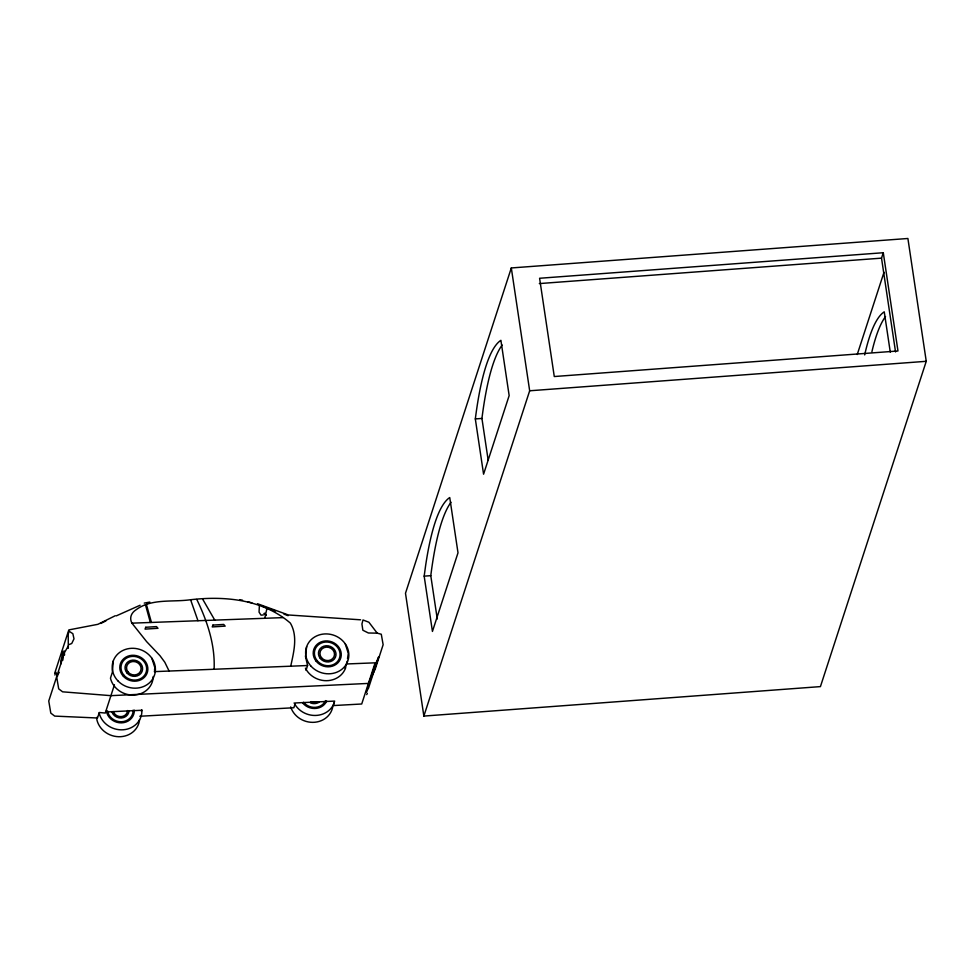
<?xml version="1.0" encoding="UTF-8"?>
<svg xmlns="http://www.w3.org/2000/svg" width="975" height="975" viewBox="0 0 975 975"><rect width="100%" height="100%" fill="white"/><g stroke="black" fill="none" stroke-linecap="round" stroke-linejoin="round"><path stroke-width="1.46" d="M113.246 661.038L112.381 672.226L110.589 677.723M306.662 646.669L305.48 656.528L307.588 665.523L306.028 670.312M424.174 576.152L425.624 565.561A322.067 56.184 85.8 0 1 449.743 497.543L458.006 552.813L432.437 631.434L424.174 576.152L430.779 575.664A322.067 56.184 85.8 0 1 451.023 502.271M154.489 670.337L154.879 667.717L151.82 658.174M345.284 668.436L347.124 661.306M347.514 658.661L348.294 653.348L345.235 643.793M290.733 666.193C293.682 652.312 298.094 636.224 290.343 623.086C262.543 599.162 223.945 595.579 188.894 599.942C171.332 602.136 151.015 598.504 135.903 609.899A17.062 12.273 6.3 0 0 131.93 623.159L146.616 641.623L159.949 655.651L164.812 662.244L169.102 671.044M264.749 618.284L266.906 608.571M54.758 673.128L68.823 629.911L97.902 624.317L115.184 615.773M54.892 675.041L55.819 672.202L57.659 675.98M114.453 684.779L105.263 713.054L99.279 712.493L97.488 718.002L96.976 717.283M141.387 711.336L141.741 710.275L105.605 711.994M511.314 267.954L405.49 593.251L423.857 716.077L820.426 686.607L926.25 361.311L907.896 238.485L511.314 267.954L529.669 390.78L423.857 716.077M895.55 351.951L881.522 258.143L883.289 252.732L539.589 278.265L554.275 376.533L897.975 350.988L883.289 252.732M857.244 354.51L883.996 272.293M366.71 694.614L367.356 693.249M68.457 645.791L64.545 652.47L48.75 701.013L50.797 713.115L54.698 716.101L96.44 717.953M59.256 672.287L56.647 676.747L58.695 688.85L62.595 691.823L110.918 695.662L368.404 683.414L375.253 668.972L383.138 644.707L381.286 634.25L377.215 633.165L368.392 632.994L362.858 630.228L361.932 623.988L362.992 619.978L368.903 622.245L377.215 633.165M100.778 623.464L105.934 620.917M116.281 615.871L140.132 605.231M69.262 644.487L71.736 643.5L73.99 638.82L72.857 633.689L69.127 631.288L68.201 634.128L68.311 648.338M144.251 603.098L149.821 602.087M263.323 614.945L260.983 615.14L259.058 612.117L259.35 606.158M539.333 283.579L881.522 258.143M529.669 390.78L926.25 361.311M475.325 418.933A322.067 56.184 85.8 0 1 500.894 340.312L509.157 395.594L483.576 474.203L475.325 418.933L481.93 418.433A322.067 56.184 85.8 0 1 502.174 345.04M139.791 716.259L293.853 707.74L295.401 702.963L334.657 701.086L333.206 705.571L361.713 703.999L375.107 662.829L346.734 663.963M154.306 671.641L307.588 665.523M131.93 623.159L282.835 617.626M360.604 619.808L288.356 614.969L257.473 603.708M239.826 599.674L242.556 600.222M247.894 601.733L251.903 602.879M262.872 606.438L275.498 611.057M283.92 614.128L288.125 615.664M263.908 613.507L266.309 615.518L264.725 613.129M202.617 599.064L214.768 620.124M196.621 599.454L197.218 600.32C207.48 621.867 215.243 645.084 214.098 669.252M190.625 599.844L197.962 620.734M146.396 604.427L151.442 622.44M145.482 604.829L150.357 622.489M890.285 352.158L884.252 311.829A322.067 56.184 85.8 0 0 864.679 354.912M481.93 418.433L488.183 460.261M430.779 575.664L437.263 618.991M64.594 655.017L64.033 650.837L60.73 660.989L61.096 663.78M61.791 651.519L62.936 660.099M871.918 351.658A322.067 56.184 85.8 0 1 885.532 316.558M345.577 667.948A21.803 19.744 18 0 1 326.369 680.696A21.803 19.744 18 0 1 305.431 668.155M139.559 719.648A21.803 19.744 18 0 1 118.584 736.722A21.803 19.744 18 0 1 96.623 718.368M141.838 709.763A21.803 19.744 18 0 1 123.24 729.775A21.803 19.744 18 0 1 99.145 712.932M134.306 710.178A14.162 12.833 18 0 1 121.485 722.853A14.162 12.833 18 0 1 106.36 710.921M133.112 710.153A12.968 11.749 18 0 1 121.387 721.756A12.968 11.749 18 0 1 107.542 710.836M129.066 710.641A8.885 8.044 18 0 1 121.485 717.99A8.885 8.044 18 0 1 111.893 711.921M127.567 710.519A7.361 6.667 18 0 1 121.278 716.613A7.361 6.667 18 0 1 113.319 711.579M332.768 706.765A21.803 19.744 18 0 1 312.78 722.353A21.803 19.744 18 0 1 290.708 706.924M334.254 702.719A21.803 19.744 18 0 1 315.059 715.467A21.803 19.744 18 0 1 294.121 702.926M326.698 701.086A14.162 12.833 18 0 1 302.603 702.878M325.589 700.611A12.968 11.749 18 0 1 303.542 702.256M319.093 702.207A8.885 8.044 18 0 1 310.379 702.853M317.107 701.647A7.361 6.667 18 0 1 310.94 701.598M153.197 676.492A21.803 19.744 18 0 1 133.746 695.053A21.803 19.744 18 0 1 110.455 678.161M374.827 665.73L366.247 692.116L368.574 687.96L378.751 656.675L374.827 665.73M145.726 627.278L145.043 629.119L157.974 628.302L156.5 626.596L145.726 627.278M212.916 625.097L212.233 626.937L225.152 626.121L223.689 624.427L212.916 625.097M311.22 666.376A21.803 19.744 18 0 0 347.807 661.062A21.803 19.744 18 0 0 322.676 634.14A21.803 19.744 18 0 0 311.22 666.376M316.156 661.221A14.162 12.833 18 0 0 340.238 659.429A14.162 12.833 18 0 0 325.309 640.941A14.162 12.833 18 0 0 316.156 661.221M317.094 660.599A12.968 11.749 18 0 0 339.142 658.954A12.968 11.749 18 0 0 325.467 642.037A12.968 11.749 18 0 0 317.094 660.599M320.288 658.466A8.885 8.044 18 0 0 335.388 657.345A8.885 8.044 18 0 0 326.028 645.755A8.885 8.044 18 0 0 320.288 658.466M321.482 657.686A7.361 6.667 18 0 0 333.998 656.748A7.361 6.667 18 0 0 326.235 647.144A7.361 6.667 18 0 0 321.482 657.686M117.804 680.757A21.803 19.744 18 0 0 154.391 675.431A21.803 19.744 18 0 0 129.261 648.521A21.803 19.744 18 0 0 117.804 680.757M122.74 675.59A14.162 12.833 18 0 0 146.835 673.798A14.162 12.833 18 0 0 131.893 655.31A14.162 12.833 18 0 0 122.74 675.59M123.679 674.968A12.968 11.749 18 0 0 145.726 673.323A12.968 11.749 18 0 0 132.052 656.407A12.968 11.749 18 0 0 123.679 674.968M126.872 672.848A8.885 8.044 18 0 0 141.972 671.726A8.885 8.044 18 0 0 132.612 660.136A8.885 8.044 18 0 0 126.872 672.848M128.066 672.055A7.361 6.667 18 0 0 140.583 671.129A7.361 6.667 18 0 0 132.819 661.513A7.361 6.667 18 0 0 128.066 672.055"/></g></svg>
